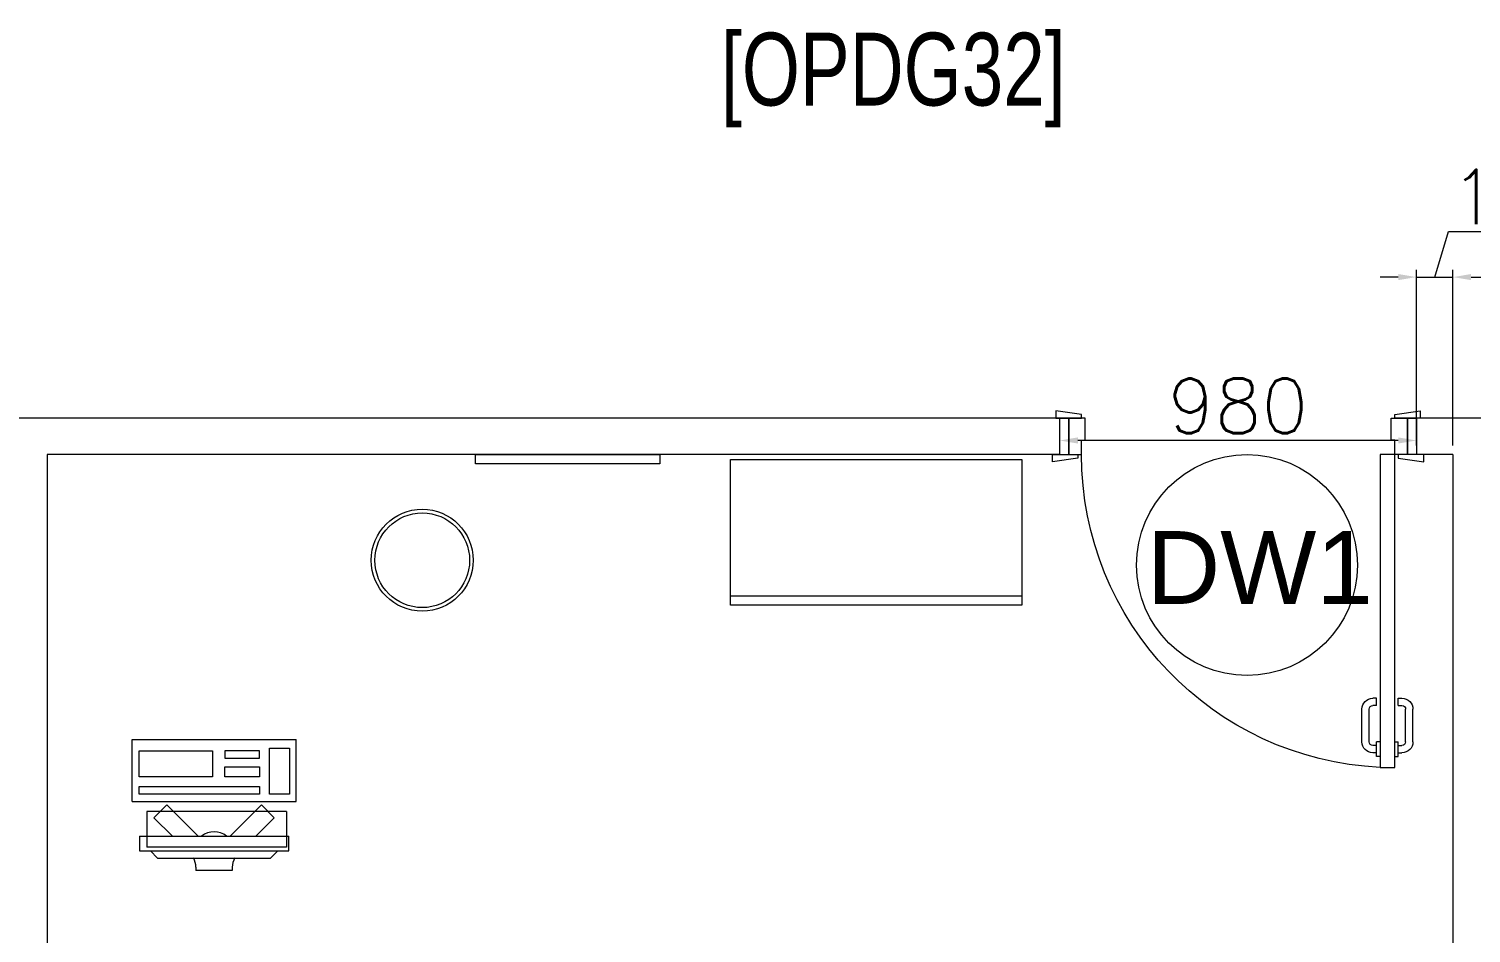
# Model space of a CAD drawing. Header units: millimetres. Extents: x -2143172 to 5255, y -610845 to 279739.
# Drawn here: x -1140815 to -1136854, y -591683 to -589198 of the extents above; entities that cross this region are included whole.
import ezdxf

# ---------------------------------------------------------------- set-up
doc = ezdxf.new("R2010")
doc.units = ezdxf.units.MM
doc.header["$LTSCALE"] = 30
doc.linetypes.add('HIDDEN', pattern=[9.525, 6.35, -3.175])
doc.layers.get('0').update_dxf_attribs({"lineweight": 5})
doc.layers.get('Defpoints').update_dxf_attribs({"lineweight": 5})
for name, color, linetype, lineweight in [('72_EGR_BASE_TEXT', 7, 'Continuous', 5), ('dims.', 152, 'Continuous', 5), ('DTAG', 20, 'Continuous', 9), ('LOADING', 163, 'Continuous', 5), ('Walls', 32, 'Continuous', 5)]:
    doc.layers.add(name, color=color, linetype=linetype, lineweight=lineweight)
doc.layers.add('Wooden Joinery', color=7, linetype='Continuous', lineweight=5, true_color=0x521300)
doc.styles.add('SIMPLEX', font='SIMPLEX.shx', dxfattribs={"height": 150})
doc.styles.add('TTLB-A0-JeddahDP$0$swis721', font='swiss.ttf')
doc.styles.add('X3G_ENTITY_225CE5', font='swisscl.ttf', dxfattribs={"height": 200})
doc.dimstyles.new('Buk', dxfattribs={"dimtxt": 150, "dimasz": 50, "dimexe": 20, "dimexo": 25, "dimgap": 20, "dimtad": 1, "dimdec": 0, "dimrnd": 5, "dimdsep": 46, "dimtxsty": 'SIMPLEX', "dimcen": 0, "dimdle": 20, "dimclrd": 256, "dimclre": 256, "dimclrt": 256, "dimadec": 0, "dimazin": 0, "dimtfac": 0.0075, "dimtdec": 0, "dimtmove": 1, "dimatfit": 2, "dimldrblk": 'ARCHTICK', "dimfxl": 1, "dimtolj": 1, "dimtzin": 0, "dimlwd": -1, "dimlwe": -1, "dimarcsym": 0})

# ---------------------------------------------------------------- blocks, each defined once
blk = doc.blocks.new('*D504')
at = {"layer": 'Defpoints', "color": 0, "transparency": 16777216}
for p in [(-1136904.4, -589880.4), (-1137004.4, -590368.1), (-1136904.4, -590368.1)]:
    blk.add_point(p, dxfattribs=at)
at = {"layer": 'dims.', "transparency": 16777216}
for p, q in [((-1136954.4, -589880.4), (-1136916.9, -589755.4)), ((-1136916.9, -589755.4), (-1136519.8, -589755.4)), ((-1137054.4, -589880.4), (-1137104.4, -589880.4)), ((-1137004.4, -589880.4), (-1136904.4, -589880.4)), ((-1137004.4, -589880.4), (-1136904.4, -589880.4)), ((-1136854.4, -589880.4), (-1136804.4, -589880.4))]:
    blk.add_line(p, q, dxfattribs=at)
at = {"layer": 'dims.', "linetype": 'Continuous', "transparency": 16777216}
for p, q in [((-1137004.4, -590343.1), (-1137004.4, -589860.4)), ((-1136904.4, -590343.1), (-1136904.4, -589860.4))]:
    blk.add_line(p, q, dxfattribs=at)
at = {"layer": 'dims.', "transparency": 16777216}
for points in [[(-1137054.4, -589872), (-1137054.4, -589888.7), (-1137004.4, -589880.4)], [(-1136854.4, -589872), (-1136854.4, -589888.7), (-1136904.4, -589880.4)]]:
    blk.add_solid(points, dxfattribs=at)
at = {"layer": 'dims.', "transparency": 16777216, "insert": (-1136718.4, -589660.4), "char_height": 150, "attachment_point": 5, "style": 'SIMPLEX'}
blk.add_mtext('\\A1;100', dxfattribs=at)
blk = doc.blocks.new('_ArchTick')
at = {"color": 0, "linetype": 'ByBlock', "const_width": 0.15}
blk.add_lwpolyline([(-0.5, -0.5), (0.5, 0.5)], dxfattribs=at)
blk = doc.blocks.new('*D505')
at = {"layer": 'Defpoints', "color": 0, "transparency": 16777216}
for p in [(-1137984.4, -590318.1), (-1137984.4, -590329.2), (-1137004.4, -590318.1)]:
    blk.add_point(p, dxfattribs=at)
at = {"layer": 'dims.', "transparency": 16777216}
blk.add_line((-1137054.4, -590329.2), (-1137934.4, -590329.2), dxfattribs=at)
at = {"layer": 'dims.', "linetype": 'Continuous', "transparency": 16777216}
for p, q in [((-1137984.4, -590343.1), (-1137984.4, -590349.2)), ((-1137004.4, -590343.1), (-1137004.4, -590349.2))]:
    blk.add_line(p, q, dxfattribs=at)
at = {"layer": 'dims.', "transparency": 16777216}
for points in [[(-1137934.4, -590320.8), (-1137934.4, -590337.5), (-1137984.4, -590329.2)], [(-1137054.4, -590320.8), (-1137054.4, -590337.5), (-1137004.4, -590329.2)]]:
    blk.add_solid(points, dxfattribs=at)
at = {"layer": 'dims.', "transparency": 16777216, "insert": (-1137494.4, -590234.2), "char_height": 150, "attachment_point": 5, "style": 'SIMPLEX'}
blk.add_mtext('\\A1;980', dxfattribs=at)
blk = doc.blocks.new('A$C72370EFE')
at = {"layer": 'Wooden Joinery'}
for p, q in [((-0.01, -0.03), (-0.01, -0.07)), ((0, -0.03), (-0.01, -0.03)), ((0.04, -0.03), (0.05, -0.03)), ((0.05, -0.03), (0.05, -0.07)), ((-0.05, -0.07), (-0.05, -0.16)), ((-0.03, -0.07), (-0.03, -0.16)), ((-0.01, -0.04), (-0.02, -0.04)), ((-0.01, -0.06), (-0.02, -0.06)), ((0, -0.07), (-0.01, -0.07)), ((0.04, -0.07), (0.05, -0.07)), ((0.05, -0.04), (0.06, -0.04)), ((0.05, -0.06), (0.06, -0.06)), ((0.07, -0.07), (0.07, -0.16)), ((0.09, -0.07), (0.09, -0.16)), ((-0.01, -0.17), (-0.02, -0.17)), ((-0.01, -0.19), (-0.02, -0.19)), ((-0.01, -0.17), (-0.01, -0.19)), ((0.05, -0.17), (0.06, -0.17)), ((0.05, -0.17), (0.05, -0.19)), ((0.05, -0.19), (0.06, -0.19))]:
    blk.add_line(p, q, dxfattribs=at)
for centre, radius, start, end in [((-0.02, -0.07), 0.03, 90, 180), ((-0.02, -0.07), 0.01, 90, 180), ((0.06, -0.07), 0.03, 0, 90), ((0.06, -0.07), 0.01, 0, 90), ((-0.02, -0.16), 0.03, 180, 270), ((-0.02, -0.16), 0.01, 180, 270), ((0.06, -0.16), 0.01, 270, 0), ((0.06, -0.16), 0.03, 270, 0)]:
    blk.add_arc(centre, radius, start, end, dxfattribs=at)
blk = doc.blocks.new('A$C5DAD61B4')
at = {"layer": 'Wooden Joinery'}
for points in [[(80, 959.1), (80, 969.1), (10, 979.1), (10, 959.1)], [(940, 959.1), (940, 969.1), (1010, 979.1), (1010, 959.1)], [(70, 859.1), (70, 849.1), (0, 839.1), (0, 859.1)], [(120, 859.1), (120, 0), (80, 0), (80, 859.1)], [(950, 859.1), (950, 849.1), (1020, 839.1), (1020, 859.1)]]:
    blk.add_lwpolyline(points, close=True, dxfattribs=at)
for points in [[(45, 859.1), (45, 959.1), (20, 959.1), (20, 859.1), (45, 859.1)], [(45, 859.1), (80, 859.1), (80, 899.1), (90, 899.1), (90, 959.1), (45, 959.1), (45, 859.1)], [(975, 859.1), (940, 859.1), (940, 899.1), (930, 899.1), (930, 959.1), (975, 959.1), (975, 859.1)], [(975, 859.1), (975, 959.1), (1000, 959.1), (1000, 859.1), (975, 859.1)]]:
    blk.add_lwpolyline(points, dxfattribs=at)
blk.add_arc((80, 859.1), 860, 272.666, 0, dxfattribs=at)
at = {"layer": 'Wooden Joinery', "xscale": 999.9999999998854, "yscale": 999.9999999998854, "zscale": 999.9999999998854, "rotation": 180}
blk.add_blockref('A$C72370EFE', (120, 0), dxfattribs=at)
blk = doc.blocks.new('A$C164D1FF0')
at = {"layer": 'DTAG'}
blk.add_circle((0, 0), 303.3, dxfattribs=at)
at = {"layer": 'DTAG', "insert": (-275.2, 93.3), "char_height": 200, "width": 6547.939, "attachment_point": 1, "style": 'TTLB-A0-JeddahDP$0$swis721'}
blk.add_mtext('DW1', dxfattribs=at)
blk = doc.blocks.new('WM00001-P')
blk.add_circle((0, 0), 0.14)
at = {"color": 8}
blk.add_circle((0, 0), 0.13, dxfattribs=at)
blk = doc.blocks.new('ITCWLS1-P')
for p, q in [((-0.17, 0.45), (-0.17, 0)), ((-0.17, 0.45), (0, 0.45)), ((0, 0.45), (0, 0)), ((-0.3251, 0.38, 0), (-0.3051, 0.4, 0)), ((-0.2651, 0.43, 0), (-0.3051, 0.43, 0)), ((-0.3051, 0.43, 0), (-0.3051, 0.02, 0)), ((-0.2651, 0.43, 0), (-0.2651, 0.02, 0)), ((-0.1496, 0.4305), (-0.1291, 0.4305)), ((-0.1291, 0.4305), (-0.1291, 0.4089)), ((-0.3251, 0.38, 0), (-0.3251, 0.07, 0)), ((-0.3251, 0.07, 0), (-0.3051, 0.05, 0)), ((-0.3051, 0.02, 0), (-0.2651, 0.02, 0)), ((-0.17, 0), (0, 0))]:
    blk.add_line(p, q)
at = {"color": 8, "linetype": 'HIDDEN'}
for p, q in [((-0.197, 0.4094), (-0.295, 0.4094)), ((-0.295, 0.0264), (-0.295, 0.4094)), ((-0.197, 0.0264), (-0.197, 0.4094)), ((-0.197, 0.0264), (-0.295, 0.0264))]:
    blk.add_line(p, q, dxfattribs=at)
at = {"color": 1, "extrusion": (2.48281e-10, 3.18408e-10, -1)}
for p, q in [((-0.2651, 0.3395), (-0.2144, 0.3902)), ((-0.1791, 0.3548), (-0.2144, 0.3902)), ((-0.2651, 0.2688), (-0.1791, 0.3548))]:
    blk.add_line(p, q, dxfattribs=at)
at = {"color": 1}
for p, q in [((-0.3503, 0.275), (-0.3596, 0.275)), ((-0.3596, 0.175), (-0.3596, 0.275)), ((-0.3503, 0.175), (-0.3596, 0.175))]:
    blk.add_line(p, q, dxfattribs=at)
at = {"color": 1, "extrusion": (2.48281e-10, -3.18408e-10, -1)}
for p, q in [((-0.2651, 0.1812), (-0.1791, 0.0952)), ((-0.2651, 0.1105), (-0.2144, 0.0598)), ((-0.1791, 0.0952), (-0.2144, 0.0598))]:
    blk.add_line(p, q, dxfattribs=at)
blk.add_lwpolyline([(-0.1291, 0.4089), (-0.1291, 0.1), (-0.1496, 0.1), (-0.1496, 0.4305)])
for points in [[(-0.1019, 0.4305), (-0.0304, 0.4305), (-0.0304, 0.2294), (-0.1019, 0.2294)], [(-0.1019, 0.1954), (-0.0747, 0.1954), (-0.0747, 0.1), (-0.1019, 0.1)], [(-0.0304, 0.1954), (-0.0508, 0.1954), (-0.0508, 0.1), (-0.0304, 0.1)], [(-0.1496, 0.0727), (-0.0236, 0.0727), (-0.0236, 0.0182), (-0.1496, 0.0182)]]:
    blk.add_lwpolyline(points, close=True)
at = {"color": 250, "linetype": 'Continuous'}
for points in [[(-0.1496, 0.1), (-0.1496, 0.1), (-0.1496, 0.1), (-0.1496, 0.1), (-0.1496, 0.1), (-0.1496, 0.1), (-0.1496, 0.1), (-0.1496, 0.1), (-0.1496, 0.1)], [(-0.1496, 0.1), (-0.1496, 0.1), (-0.1496, 0.1), (-0.1496, 0.1), (-0.1496, 0.1), (-0.1496, 0.1), (-0.1496, 0.1), (-0.1496, 0.1), (-0.1496, 0.1), (-0.1496, 0.1), (-0.1496, 0.1), (-0.1496, 0.1), (-0.1496, 0.1), (-0.1496, 0.1), (-0.1496, 0.1), (-0.1496, 0.1), (-0.1496, 0.1), (-0.1496, 0.1)], [(-0.1496, 0.1), (-0.1496, 0.1), (-0.1496, 0.1), (-0.1496, 0.1), (-0.1496, 0.1), (-0.1496, 0.1), (-0.1496, 0.1), (-0.1496, 0.1), (-0.1496, 0.1), (-0.1496, 0.1)], [(-0.1496, 0.1), (-0.1496, 0.1), (-0.1496, 0.1), (-0.1496, 0.1), (-0.1496, 0.1), (-0.1496, 0.1), (-0.1496, 0.1)], [(-0.1496, 0.1), (-0.1496, 0.1), (-0.1496, 0.1), (-0.1496, 0.1), (-0.1496, 0.1), (-0.1496, 0.1), (-0.1496, 0.1), (-0.1496, 0.1), (-0.1496, 0.1), (-0.1496, 0.1)], [(-0.1496, 0.1), (-0.1496, 0.1), (-0.1496, 0.1), (-0.1496, 0.1), (-0.1496, 0.1), (-0.1496, 0.1), (-0.1496, 0.1), (-0.1496, 0.1), (-0.1496, 0.1), (-0.1496, 0.1), (-0.1496, 0.1), (-0.1496, 0.1), (-0.1496, 0.1), (-0.1496, 0.1), (-0.1496, 0.1)], [(-0.1496, 0.1), (-0.1496, 0.1), (-0.1496, 0.1), (-0.1496, 0.1), (-0.1496, 0.1), (-0.1496, 0.1), (-0.1496, 0.1), (-0.1496, 0.1), (-0.1496, 0.1), (-0.1496, 0.1)], [(-0.1496, 0.1), (-0.1496, 0.1), (-0.1496, 0.1), (-0.1496, 0.1), (-0.1496, 0.1), (-0.1496, 0.1), (-0.1496, 0.1), (-0.1496, 0.1), (-0.1496, 0.1), (-0.1496, 0.1)], [(-0.1496, 0.1), (-0.1496, 0.1), (-0.1496, 0.1), (-0.1496, 0.1), (-0.1496, 0.1), (-0.1496, 0.1), (-0.1496, 0.1), (-0.1496, 0.1), (-0.1496, 0.1), (-0.1496, 0.1), (-0.1496, 0.1), (-0.1496, 0.1), (-0.1496, 0.1), (-0.1496, 0.1), (-0.1496, 0.1), (-0.1496, 0.1), (-0.1496, 0.1), (-0.1496, 0.1), (-0.1496, 0.1), (-0.1496, 0.1), (-0.1496, 0.1), (-0.1496, 0.1), (-0.1496, 0.1), (-0.1496, 0.1), (-0.1496, 0.1), (-0.1496, 0.1), (-0.1496, 0.1), (-0.1496, 0.1), (-0.1496, 0.1), (-0.1496, 0.1), (-0.1496, 0.1), (-0.1496, 0.1), (-0.1496, 0.1), (-0.1496, 0.1), (-0.1496, 0.1), (-0.1496, 0.1), (-0.1496, 0.1), (-0.1496, 0.1), (-0.1496, 0.1), (-0.1496, 0.1), (-0.1496, 0.1), (-0.1496, 0.1), (-0.1496, 0.1), (-0.1496, 0.1), (-0.1496, 0.1), (-0.1496, 0.1), (-0.1496, 0.1), (-0.1496, 0.1), (-0.1496, 0.1), (-0.1496, 0.1), (-0.1496, 0.1), (-0.1496, 0.1), (-0.1496, 0.1), (-0.1496, 0.1)], [(-0.1496, 0.1), (-0.1496, 0.1), (-0.1496, 0.1), (-0.1496, 0.1), (-0.1496, 0.1), (-0.1496, 0.1), (-0.1496, 0.1), (-0.1496, 0.1), (-0.1496, 0.1), (-0.1496, 0.1), (-0.1496, 0.1), (-0.1496, 0.1), (-0.1496, 0.1), (-0.1496, 0.1), (-0.1496, 0.1), (-0.1496, 0.1), (-0.1496, 0.1), (-0.1496, 0.1), (-0.1496, 0.1), (-0.1496, 0.1), (-0.1496, 0.1), (-0.1496, 0.1), (-0.1496, 0.1), (-0.1496, 0.1), (-0.1496, 0.1), (-0.1496, 0.1), (-0.1496, 0.1), (-0.1496, 0.1), (-0.1496, 0.1), (-0.1496, 0.1), (-0.1496, 0.1), (-0.1496, 0.1), (-0.1496, 0.1), (-0.1496, 0.1), (-0.1496, 0.1), (-0.1496, 0.1), (-0.1496, 0.1), (-0.1496, 0.1), (-0.1496, 0.1), (-0.1496, 0.1), (-0.1496, 0.1), (-0.1496, 0.1), (-0.1496, 0.1), (-0.1496, 0.1), (-0.1496, 0.1), (-0.1496, 0.1), (-0.1496, 0.1), (-0.1496, 0.1), (-0.1496, 0.1), (-0.1496, 0.1), (-0.1496, 0.1), (-0.1496, 0.1), (-0.1496, 0.1), (-0.1496, 0.1), (-0.1496, 0.1), (-0.1496, 0.1), (-0.1496, 0.1), (-0.1496, 0.1), (-0.1496, 0.1), (-0.1496, 0.1), (-0.1496, 0.1), (-0.1496, 0.1), (-0.1496, 0.1), (-0.1496, 0.1), (-0.1496, 0.1), (-0.1496, 0.1), (-0.1496, 0.1), (-0.1496, 0.1), (-0.1496, 0.1), (-0.1496, 0.1), (-0.1496, 0.1), (-0.1496, 0.1), (-0.1496, 0.1), (-0.1496, 0.1), (-0.1496, 0.1), (-0.1496, 0.1), (-0.1496, 0.1), (-0.1496, 0.1), (-0.1496, 0.1), (-0.1496, 0.1), (-0.1496, 0.1), (-0.1496, 0.1), (-0.1496, 0.1), (-0.1496, 0.1), (-0.1496, 0.1), (-0.1496, 0.1), (-0.1496, 0.1), (-0.1496, 0.1), (-0.1496, 0.1)], [(-0.1496, 0.1), (-0.1496, 0.1), (-0.1496, 0.1), (-0.1496, 0.1), (-0.1496, 0.1), (-0.1496, 0.1), (-0.1496, 0.1), (-0.1496, 0.1), (-0.1496, 0.1), (-0.1496, 0.1), (-0.1496, 0.1), (-0.1496, 0.1)], [(-0.1496, 0.1), (-0.1496, 0.1), (-0.1496, 0.1), (-0.1496, 0.1), (-0.1496, 0.1), (-0.1496, 0.1), (-0.1496, 0.1)], [(-0.1496, 0.1), (-0.1496, 0.1), (-0.1496, 0.1), (-0.1496, 0.1), (-0.1496, 0.1), (-0.1496, 0.1), (-0.1496, 0.1), (-0.1496, 0.1), (-0.1496, 0.1), (-0.1496, 0.1), (-0.1496, 0.1), (-0.1496, 0.1), (-0.1496, 0.1), (-0.1496, 0.1), (-0.1496, 0.1), (-0.1496, 0.1), (-0.1496, 0.1)], [(-0.1496, 0.1), (-0.1496, 0.1), (-0.1496, 0.1), (-0.1496, 0.1), (-0.1496, 0.1), (-0.1496, 0.1), (-0.1496, 0.1), (-0.1496, 0.1), (-0.1496, 0.1), (-0.1496, 0.1), (-0.1496, 0.1), (-0.1496, 0.1), (-0.1496, 0.1), (-0.1496, 0.1), (-0.1496, 0.1), (-0.1496, 0.1), (-0.1496, 0.1), (-0.1496, 0.1), (-0.1496, 0.1), (-0.1496, 0.1), (-0.1496, 0.1), (-0.1496, 0.1), (-0.1496, 0.1), (-0.1496, 0.1), (-0.1496, 0.1), (-0.1496, 0.1), (-0.1496, 0.1), (-0.1496, 0.1), (-0.1496, 0.1), (-0.1496, 0.1), (-0.1496, 0.1), (-0.1496, 0.1), (-0.1496, 0.1), (-0.1496, 0.1), (-0.1496, 0.1), (-0.1496, 0.1), (-0.1496, 0.1), (-0.1496, 0.1), (-0.1496, 0.1), (-0.1496, 0.1), (-0.1496, 0.1), (-0.1496, 0.1), (-0.1496, 0.1), (-0.1496, 0.1), (-0.1496, 0.1), (-0.1496, 0.1), (-0.1496, 0.1), (-0.1496, 0.1), (-0.1496, 0.1), (-0.1496, 0.1), (-0.1496, 0.1), (-0.1496, 0.1), (-0.1496, 0.1), (-0.1496, 0.1), (-0.1496, 0.1), (-0.1496, 0.1), (-0.1496, 0.1), (-0.1496, 0.1), (-0.1496, 0.1), (-0.1496, 0.1), (-0.1496, 0.1), (-0.1496, 0.1), (-0.1496, 0.1), (-0.1496, 0.1), (-0.1496, 0.1), (-0.1496, 0.1), (-0.1496, 0.1), (-0.1496, 0.1), (-0.1496, 0.1), (-0.1496, 0.1), (-0.1496, 0.1), (-0.1496, 0.1), (-0.1496, 0.1), (-0.1496, 0.1), (-0.1496, 0.1), (-0.1496, 0.1), (-0.1496, 0.1), (-0.1496, 0.1), (-0.1496, 0.1), (-0.1496, 0.1), (-0.1496, 0.1), (-0.1496, 0.1), (-0.1496, 0.1), (-0.1496, 0.1), (-0.1496, 0.1), (-0.1496, 0.1), (-0.1496, 0.1), (-0.1496, 0.1), (-0.1496, 0.1), (-0.1496, 0.1), (-0.1496, 0.1), (-0.1496, 0.1), (-0.1496, 0.1), (-0.1496, 0.1), (-0.1496, 0.1), (-0.1496, 0.1), (-0.1496, 0.1), (-0.1496, 0.1), (-0.1496, 0.1), (-0.1496, 0.1), (-0.1496, 0.1), (-0.1496, 0.1), (-0.1496, 0.1), (-0.1496, 0.1), (-0.1496, 0.1), (-0.1496, 0.1), (-0.1496, 0.1), (-0.1496, 0.1), (-0.1496, 0.1), (-0.1496, 0.1), (-0.1496, 0.1)], [(-0.1496, 0.1), (-0.1496, 0.1), (-0.1496, 0.1), (-0.1496, 0.1), (-0.1496, 0.1), (-0.1496, 0.1), (-0.1496, 0.1), (-0.1496, 0.1)]]:
    blk.add_lwpolyline(points, dxfattribs=at)
for points in [[(-0.1496, 0.1), (-0.1496, 0.1), (-0.1496, 0.1), (-0.1496, 0.1), (-0.1496, 0.1), (-0.1496, 0.1), (-0.1496, 0.1), (-0.1496, 0.1), (-0.1496, 0.1), (-0.1496, 0.1), (-0.1496, 0.1), (-0.1496, 0.1), (-0.1496, 0.1), (-0.1496, 0.1), (-0.1496, 0.1), (-0.1496, 0.1), (-0.1496, 0.1), (-0.1496, 0.1), (-0.1496, 0.1), (-0.1496, 0.1), (-0.1496, 0.1), (-0.1496, 0.1), (-0.1496, 0.1), (-0.1496, 0.1), (-0.1496, 0.1), (-0.1496, 0.1), (-0.1496, 0.1), (-0.1496, 0.1), (-0.1496, 0.1), (-0.1496, 0.1), (-0.1496, 0.1), (-0.1496, 0.1), (-0.1496, 0.1), (-0.1496, 0.1), (-0.1496, 0.1), (-0.1496, 0.1), (-0.1496, 0.1), (-0.1496, 0.1), (-0.1496, 0.1), (-0.1496, 0.1), (-0.1496, 0.1), (-0.1496, 0.1), (-0.1496, 0.1), (-0.1496, 0.1), (-0.1496, 0.1), (-0.1496, 0.1), (-0.1496, 0.1), (-0.1496, 0.1), (-0.1496, 0.1), (-0.1496, 0.1), (-0.1496, 0.1), (-0.1496, 0.1), (-0.1496, 0.1), (-0.1496, 0.1), (-0.1496, 0.1), (-0.1496, 0.1), (-0.1496, 0.1), (-0.1496, 0.1), (-0.1496, 0.1), (-0.1496, 0.1), (-0.1496, 0.1), (-0.1496, 0.1), (-0.1496, 0.1), (-0.1496, 0.1), (-0.1496, 0.1), (-0.1496, 0.1), (-0.1496, 0.1), (-0.1496, 0.1), (-0.1496, 0.1), (-0.1496, 0.1), (-0.1496, 0.1), (-0.1496, 0.1), (-0.1496, 0.1), (-0.1496, 0.1), (-0.1496, 0.1), (-0.1496, 0.1), (-0.1496, 0.1), (-0.1496, 0.1), (-0.1496, 0.1), (-0.1496, 0.1), (-0.1496, 0.1), (-0.1496, 0.1), (-0.1496, 0.1), (-0.1496, 0.1), (-0.1496, 0.1), (-0.1496, 0.1), (-0.1496, 0.1), (-0.1496, 0.1), (-0.1496, 0.1), (-0.1496, 0.1), (-0.1496, 0.1), (-0.1496, 0.1), (-0.1496, 0.1), (-0.1496, 0.1), (-0.1496, 0.1), (-0.1496, 0.1), (-0.1496, 0.1), (-0.1496, 0.1), (-0.1496, 0.1), (-0.1496, 0.1), (-0.1496, 0.1), (-0.1496, 0.1), (-0.1496, 0.1), (-0.1496, 0.1), (-0.1496, 0.1), (-0.1496, 0.1), (-0.1496, 0.1), (-0.1496, 0.1), (-0.1496, 0.1), (-0.1496, 0.1), (-0.1496, 0.1), (-0.1496, 0.1), (-0.1496, 0.1), (-0.1496, 0.1), (-0.1496, 0.1), (-0.1496, 0.1), (-0.1496, 0.1), (-0.1496, 0.1), (-0.1496, 0.1), (-0.1496, 0.1), (-0.1496, 0.1), (-0.1496, 0.1), (-0.1496, 0.1), (-0.1496, 0.1), (-0.1496, 0.1), (-0.1496, 0.1), (-0.1496, 0.1), (-0.1496, 0.1), (-0.1496, 0.1), (-0.1496, 0.1), (-0.1496, 0.1), (-0.1496, 0.1), (-0.1496, 0.1), (-0.1496, 0.1), (-0.1496, 0.1), (-0.1496, 0.1), (-0.1496, 0.1), (-0.1496, 0.1), (-0.1496, 0.1), (-0.1496, 0.1), (-0.1496, 0.1), (-0.1496, 0.1), (-0.1496, 0.1), (-0.1496, 0.1), (-0.1496, 0.1), (-0.1496, 0.1), (-0.1496, 0.1), (-0.1496, 0.1), (-0.1496, 0.1), (-0.1496, 0.1), (-0.1496, 0.1), (-0.1496, 0.1), (-0.1496, 0.1), (-0.1496, 0.1), (-0.1496, 0.1), (-0.1496, 0.1), (-0.1496, 0.1), (-0.1496, 0.1), (-0.1496, 0.1), (-0.1496, 0.1), (-0.1496, 0.1), (-0.1496, 0.1), (-0.1496, 0.1), (-0.1496, 0.1), (-0.1496, 0.1), (-0.1496, 0.1), (-0.1496, 0.1), (-0.1496, 0.1), (-0.1496, 0.1), (-0.1496, 0.1), (-0.1496, 0.1), (-0.1496, 0.1), (-0.1496, 0.1), (-0.1496, 0.1), (-0.1496, 0.1), (-0.1496, 0.1), (-0.1496, 0.1), (-0.1496, 0.1), (-0.1496, 0.1), (-0.1496, 0.1), (-0.1496, 0.1), (-0.1496, 0.1), (-0.1496, 0.1), (-0.1496, 0.1), (-0.1496, 0.1), (-0.1496, 0.1), (-0.1496, 0.1), (-0.1496, 0.1), (-0.1496, 0.1), (-0.1496, 0.1), (-0.1496, 0.1), (-0.1496, 0.1), (-0.1496, 0.1), (-0.1496, 0.1), (-0.1496, 0.1), (-0.1496, 0.1), (-0.1496, 0.1), (-0.1496, 0.1), (-0.1496, 0.1), (-0.1496, 0.1), (-0.1496, 0.1), (-0.1496, 0.1), (-0.1496, 0.1), (-0.1496, 0.1), (-0.1496, 0.1), (-0.1496, 0.1), (-0.1496, 0.1), (-0.1496, 0.1), (-0.1496, 0.1), (-0.1496, 0.1), (-0.1496, 0.1), (-0.1496, 0.1), (-0.1496, 0.1), (-0.1496, 0.1), (-0.1496, 0.1), (-0.1496, 0.1), (-0.1496, 0.1), (-0.1496, 0.1), (-0.1496, 0.1), (-0.1496, 0.1), (-0.1496, 0.1), (-0.1496, 0.1), (-0.1496, 0.1), (-0.1496, 0.1), (-0.1496, 0.1), (-0.1496, 0.1), (-0.1496, 0.1), (-0.1496, 0.1), (-0.1496, 0.1), (-0.1496, 0.1), (-0.1496, 0.1), (-0.1496, 0.1), (-0.1496, 0.1), (-0.1496, 0.1), (-0.1496, 0.1), (-0.1496, 0.1), (-0.1496, 0.1), (-0.1496, 0.1), (-0.1496, 0.1), (-0.1496, 0.1), (-0.1496, 0.1), (-0.1496, 0.1), (-0.1496, 0.1), (-0.1496, 0.1), (-0.1496, 0.1), (-0.1496, 0.1), (-0.1496, 0.1), (-0.1496, 0.1), (-0.1496, 0.1), (-0.1496, 0.1), (-0.1496, 0.1), (-0.1496, 0.1), (-0.1496, 0.1), (-0.1496, 0.1), (-0.1496, 0.1), (-0.1496, 0.1), (-0.1496, 0.1), (-0.1496, 0.1), (-0.1496, 0.1), (-0.1496, 0.1), (-0.1496, 0.1), (-0.1496, 0.1), (-0.1496, 0.1), (-0.1496, 0.1), (-0.1496, 0.1), (-0.1496, 0.1), (-0.1496, 0.1), (-0.1496, 0.1), (-0.1496, 0.1), (-0.1496, 0.1), (-0.1496, 0.1), (-0.1496, 0.1), (-0.1496, 0.1), (-0.1496, 0.1), (-0.1496, 0.1), (-0.1496, 0.1), (-0.1496, 0.1)], [(-0.1496, 0.1), (-0.1496, 0.1), (-0.1496, 0.1), (-0.1496, 0.1), (-0.1496, 0.1), (-0.1496, 0.1), (-0.1496, 0.1), (-0.1496, 0.1), (-0.1496, 0.1), (-0.1496, 0.1), (-0.1496, 0.1), (-0.1496, 0.1), (-0.1496, 0.1), (-0.1496, 0.1), (-0.1496, 0.1), (-0.1496, 0.1), (-0.1496, 0.1), (-0.1496, 0.1), (-0.1496, 0.1), (-0.1496, 0.1), (-0.1496, 0.1), (-0.1496, 0.1), (-0.1496, 0.1), (-0.1496, 0.1), (-0.1496, 0.1), (-0.1496, 0.1), (-0.1496, 0.1), (-0.1496, 0.1), (-0.1496, 0.1), (-0.1496, 0.1), (-0.1496, 0.1), (-0.1496, 0.1), (-0.1496, 0.1), (-0.1496, 0.1), (-0.1496, 0.1), (-0.1496, 0.1), (-0.1496, 0.1), (-0.1496, 0.1), (-0.1496, 0.1), (-0.1496, 0.1), (-0.1496, 0.1), (-0.1496, 0.1), (-0.1496, 0.1), (-0.1496, 0.1), (-0.1496, 0.1), (-0.1496, 0.1), (-0.1496, 0.1), (-0.1496, 0.1), (-0.1496, 0.1), (-0.1496, 0.1), (-0.1496, 0.1), (-0.1496, 0.1), (-0.1496, 0.1), (-0.1496, 0.1), (-0.1496, 0.1), (-0.1496, 0.1), (-0.1496, 0.1), (-0.1496, 0.1), (-0.1496, 0.1), (-0.1496, 0.1), (-0.1496, 0.1), (-0.1496, 0.1), (-0.1496, 0.1), (-0.1496, 0.1), (-0.1496, 0.1), (-0.1496, 0.1), (-0.1496, 0.1), (-0.1496, 0.1), (-0.1496, 0.1), (-0.1496, 0.1), (-0.1496, 0.1), (-0.1496, 0.1), (-0.1496, 0.1), (-0.1496, 0.1), (-0.1496, 0.1), (-0.1496, 0.1), (-0.1496, 0.1), (-0.1496, 0.1), (-0.1496, 0.1), (-0.1496, 0.1), (-0.1496, 0.1), (-0.1496, 0.1), (-0.1496, 0.1), (-0.1496, 0.1), (-0.1496, 0.1), (-0.1496, 0.1), (-0.1496, 0.1), (-0.1496, 0.1), (-0.1496, 0.1), (-0.1496, 0.1), (-0.1496, 0.1), (-0.1496, 0.1), (-0.1496, 0.1), (-0.1496, 0.1), (-0.1496, 0.1), (-0.1496, 0.1), (-0.1496, 0.1), (-0.1496, 0.1), (-0.1496, 0.1), (-0.1496, 0.1), (-0.1496, 0.1), (-0.1496, 0.1), (-0.1496, 0.1), (-0.1496, 0.1), (-0.1496, 0.1), (-0.1496, 0.1), (-0.1496, 0.1), (-0.1496, 0.1), (-0.1496, 0.1), (-0.1496, 0.1), (-0.1496, 0.1), (-0.1496, 0.1), (-0.1496, 0.1), (-0.1496, 0.1), (-0.1496, 0.1), (-0.1496, 0.1), (-0.1496, 0.1), (-0.1496, 0.1), (-0.1496, 0.1), (-0.1496, 0.1), (-0.1496, 0.1), (-0.1496, 0.1), (-0.1496, 0.1), (-0.1496, 0.1), (-0.1496, 0.1), (-0.1496, 0.1), (-0.1496, 0.1), (-0.1496, 0.1), (-0.1496, 0.1), (-0.1496, 0.1), (-0.1496, 0.1), (-0.1496, 0.1), (-0.1496, 0.1), (-0.1496, 0.1), (-0.1496, 0.1), (-0.1496, 0.1), (-0.1496, 0.1), (-0.1496, 0.1), (-0.1496, 0.1), (-0.1496, 0.1), (-0.1496, 0.1), (-0.1496, 0.1), (-0.1496, 0.1), (-0.1496, 0.1), (-0.1496, 0.1), (-0.1496, 0.1), (-0.1496, 0.1), (-0.1496, 0.1), (-0.1496, 0.1), (-0.1496, 0.1), (-0.1496, 0.1), (-0.1496, 0.1), (-0.1496, 0.1), (-0.1496, 0.1), (-0.1496, 0.1), (-0.1496, 0.1), (-0.1496, 0.1), (-0.1496, 0.1), (-0.1496, 0.1), (-0.1496, 0.1), (-0.1496, 0.1), (-0.1496, 0.1), (-0.1496, 0.1), (-0.1496, 0.1), (-0.1496, 0.1), (-0.1496, 0.1), (-0.1496, 0.1), (-0.1496, 0.1), (-0.1496, 0.1), (-0.1496, 0.1), (-0.1496, 0.1), (-0.1496, 0.1), (-0.1496, 0.1), (-0.1496, 0.1), (-0.1496, 0.1), (-0.1496, 0.1), (-0.1496, 0.1), (-0.1496, 0.1), (-0.1496, 0.1), (-0.1496, 0.1), (-0.1496, 0.1), (-0.1496, 0.1), (-0.1496, 0.1), (-0.1496, 0.1), (-0.1496, 0.1), (-0.1496, 0.1), (-0.1496, 0.1), (-0.1496, 0.1), (-0.1496, 0.1), (-0.1496, 0.1), (-0.1496, 0.1), (-0.1496, 0.1), (-0.1496, 0.1), (-0.1496, 0.1), (-0.1496, 0.1), (-0.1496, 0.1), (-0.1496, 0.1), (-0.1496, 0.1), (-0.1496, 0.1), (-0.1496, 0.1), (-0.1496, 0.1), (-0.1496, 0.1), (-0.1496, 0.1), (-0.1496, 0.1), (-0.1496, 0.1), (-0.1496, 0.1), (-0.1496, 0.1), (-0.1496, 0.1), (-0.1496, 0.1), (-0.1496, 0.1), (-0.1496, 0.1), (-0.1496, 0.1), (-0.1496, 0.1), (-0.1496, 0.1)], [(-0.1496, 0.1), (-0.1496, 0.1), (-0.1496, 0.1), (-0.1496, 0.1), (-0.1496, 0.1), (-0.1496, 0.1), (-0.1496, 0.1), (-0.1496, 0.1), (-0.1496, 0.1), (-0.1496, 0.1), (-0.1496, 0.1), (-0.1496, 0.1), (-0.1496, 0.1), (-0.1496, 0.1), (-0.1496, 0.1), (-0.1496, 0.1), (-0.1496, 0.1), (-0.1496, 0.1), (-0.1496, 0.1), (-0.1496, 0.1), (-0.1496, 0.1), (-0.1496, 0.1), (-0.1496, 0.1), (-0.1496, 0.1), (-0.1496, 0.1), (-0.1496, 0.1), (-0.1496, 0.1), (-0.1496, 0.1), (-0.1496, 0.1), (-0.1496, 0.1), (-0.1496, 0.1), (-0.1496, 0.1), (-0.1496, 0.1), (-0.1496, 0.1), (-0.1496, 0.1), (-0.1496, 0.1), (-0.1496, 0.1), (-0.1496, 0.1), (-0.1496, 0.1), (-0.1496, 0.1), (-0.1496, 0.1), (-0.1496, 0.1), (-0.1496, 0.1), (-0.1496, 0.1), (-0.1496, 0.1), (-0.1496, 0.1), (-0.1496, 0.1), (-0.1496, 0.1), (-0.1496, 0.1), (-0.1496, 0.1), (-0.1496, 0.1), (-0.1496, 0.1), (-0.1496, 0.1), (-0.1496, 0.1), (-0.1496, 0.1), (-0.1496, 0.1), (-0.1496, 0.1), (-0.1496, 0.1), (-0.1496, 0.1), (-0.1496, 0.1), (-0.1496, 0.1), (-0.1496, 0.1), (-0.1496, 0.1), (-0.1496, 0.1), (-0.1496, 0.1), (-0.1496, 0.1), (-0.1496, 0.1), (-0.1496, 0.1), (-0.1496, 0.1), (-0.1496, 0.1), (-0.1496, 0.1), (-0.1496, 0.1), (-0.1496, 0.1), (-0.1496, 0.1), (-0.1496, 0.1), (-0.1496, 0.1), (-0.1496, 0.1), (-0.1496, 0.1), (-0.1496, 0.1), (-0.1496, 0.1), (-0.1496, 0.1), (-0.1496, 0.1), (-0.1496, 0.1), (-0.1496, 0.1), (-0.1496, 0.1), (-0.1496, 0.1), (-0.1496, 0.1), (-0.1496, 0.1), (-0.1496, 0.1), (-0.1496, 0.1), (-0.1496, 0.1), (-0.1496, 0.1), (-0.1496, 0.1), (-0.1496, 0.1), (-0.1496, 0.1), (-0.1496, 0.1), (-0.1496, 0.1), (-0.1496, 0.1), (-0.1496, 0.1), (-0.1496, 0.1), (-0.1496, 0.1), (-0.1496, 0.1), (-0.1496, 0.1), (-0.1496, 0.1), (-0.1496, 0.1), (-0.1496, 0.1), (-0.1496, 0.1), (-0.1496, 0.1), (-0.1496, 0.1), (-0.1496, 0.1), (-0.1496, 0.1), (-0.1496, 0.1), (-0.1496, 0.1), (-0.1496, 0.1), (-0.1496, 0.1), (-0.1496, 0.1), (-0.1496, 0.1), (-0.1496, 0.1), (-0.1496, 0.1), (-0.1496, 0.1), (-0.1496, 0.1), (-0.1496, 0.1), (-0.1496, 0.1), (-0.1496, 0.1), (-0.1496, 0.1), (-0.1496, 0.1), (-0.1496, 0.1), (-0.1496, 0.1), (-0.1496, 0.1), (-0.1496, 0.1), (-0.1496, 0.1), (-0.1496, 0.1), (-0.1496, 0.1), (-0.1496, 0.1), (-0.1496, 0.1), (-0.1496, 0.1), (-0.1496, 0.1), (-0.1496, 0.1), (-0.1496, 0.1), (-0.1496, 0.1), (-0.1496, 0.1), (-0.1496, 0.1), (-0.1496, 0.1), (-0.1496, 0.1), (-0.1496, 0.1), (-0.1496, 0.1), (-0.1496, 0.1), (-0.1496, 0.1), (-0.1496, 0.1), (-0.1496, 0.1), (-0.1496, 0.1), (-0.1496, 0.1), (-0.1496, 0.1), (-0.1496, 0.1), (-0.1496, 0.1), (-0.1496, 0.1), (-0.1496, 0.1), (-0.1496, 0.1), (-0.1496, 0.1), (-0.1496, 0.1), (-0.1496, 0.1), (-0.1496, 0.1), (-0.1496, 0.1), (-0.1496, 0.1), (-0.1496, 0.1), (-0.1496, 0.1), (-0.1496, 0.1), (-0.1496, 0.1), (-0.1496, 0.1), (-0.1496, 0.1), (-0.1496, 0.1), (-0.1496, 0.1), (-0.1496, 0.1), (-0.1496, 0.1), (-0.1496, 0.1), (-0.1496, 0.1), (-0.1496, 0.1), (-0.1496, 0.1), (-0.1496, 0.1), (-0.1496, 0.1), (-0.1496, 0.1), (-0.1496, 0.1), (-0.1496, 0.1), (-0.1496, 0.1), (-0.1496, 0.1), (-0.1496, 0.1), (-0.1496, 0.1), (-0.1496, 0.1), (-0.1496, 0.1), (-0.1496, 0.1), (-0.1496, 0.1), (-0.1496, 0.1), (-0.1496, 0.1), (-0.1496, 0.1), (-0.1496, 0.1), (-0.1496, 0.1), (-0.1496, 0.1), (-0.1496, 0.1), (-0.1496, 0.1), (-0.1496, 0.1), (-0.1496, 0.1), (-0.1496, 0.1), (-0.1496, 0.1), (-0.1496, 0.1), (-0.1496, 0.1), (-0.1496, 0.1), (-0.1496, 0.1), (-0.1496, 0.1), (-0.1496, 0.1), (-0.1496, 0.1), (-0.1496, 0.1), (-0.1496, 0.1), (-0.1496, 0.1), (-0.1496, 0.1), (-0.1496, 0.1), (-0.1496, 0.1), (-0.1496, 0.1), (-0.1496, 0.1), (-0.1496, 0.1)]]:
    blk.add_lwpolyline(points, close=True, dxfattribs=at)
at = {"color": 1}
for centre, radius, start, end in [((-0.3503, 0.325), 0.05, 270, 300.3093), ((-0.3089, 0.225), 0.0556, 321.9431, 38.0569), ((-0.3503, 0.125), 0.05, 59.6907, 90)]:
    blk.add_arc(centre, radius, start, end, dxfattribs=at)
blk = doc.blocks.new('GF21027-P')
at = {"color": 0}
for p, q in [((0.4, 0.4), (-0.4, 0.4)), ((-0.4, 0.4), (-0.4, 0)), ((0.4, 0), (0.4, 0.4)), ((-0.4, 0.025), (0.4, 0.025)), ((-0.4, 0), (0.4, 0))]:
    blk.add_line(p, q, dxfattribs=at)

msp = doc.modelspace()

# ---------------------------------------------------------------- linework, layer by layer
at = {"layer": 'LOADING', "elevation": 0.1}
msp.add_lwpolyline([(-1139588.3, -590393.1), (-1139588.3, -590368.1), (-1139082.3, -590368.1), (-1139082.3, -590393.1), (-1139588.3, -590393.1)], dxfattribs=at)
at = {"layer": 'Walls'}
for p, q in [((-1137984.4, -590268.1, 0.1), (-1140864.8, -590268.1, 0.1)), ((-1137984.4, -590268.1, 0.1), (-1137984.4, -590368.1, 0.1)), ((-1136379, -590268.1, 0.1), (-1137004.4, -590268.1, 0.1)), ((-1137004.4, -590268.1, 0.1), (-1137004.4, -590368.1, 0.1)), ((-1137984.4, -590368.1, 0.1), (-1140764.8, -590368.1, 0.1)), ((-1140764.8, -590368.1, 0.1), (-1140764.8, -594388.1, 0.1)), ((-1136904.4, -590368.1, 0.1), (-1137004.4, -590368.1, 0.1)), ((-1136904.4, -590368.1, 0.1), (-1136904.4, -594388.1, 0.1))]:
    msp.add_line(p, q, dxfattribs=at)

# ---------------------------------------------------------------- block references
at = {"layer": 'DTAG'}
msp.add_blockref('A$C164D1FF0', (-1137469.9, -590671.4, -0.1), dxfattribs=at)
at = {"layer": 'LOADING', "color": 1, "xscale": -1000, "yscale": 1000, "zscale": 1000, "rotation": 359.9999999790882}
msp.add_blockref('GF21027-P', (-1138487.9, -590781.4, 0.1), dxfattribs=at)
at = {"layer": 'LOADING', "extrusion": (-2.24019e-05, -2.33981e-18, -1), "xscale": -1000, "yscale": 1000, "zscale": 1000, "rotation": 179.9999999999996}
msp.add_blockref('WM00001-P', (1139734.6, -590658.2, 25.5), dxfattribs=at)
at = {"layer": 'LOADING', "extrusion": (-1.94018e-16, 8.01373e-06, 1), "xscale": 1000.000000000009, "yscale": 1000.000000000009, "zscale": 1000.000000000009, "rotation": 90.0000000064647}
msp.add_blockref('ITCWLS1-P', (-1140081.2, -591151, -4.6), dxfattribs=at)
at = {"layer": 'Wooden Joinery', "xscale": -1}
msp.add_blockref('A$C5DAD61B4', (-1136984.4, -591227.2, 0.1), dxfattribs=at)

# ---------------------------------------------------------------- texts
at = {"layer": '72_EGR_BASE_TEXT', "insert": (-1138441.2, -589209.1, 0.1), "char_height": 200, "attachment_point": 2, "style": 'X3G_ENTITY_225CE5'}
msp.add_mtext('[OPDG32]', dxfattribs=at)

# ---------------------------------------------------------------- dimensions: what is measured, and where the dimension line sits
at = {"layer": 'dims.'}
for base, p1, p2, picture, middle in [((-1136904.4, -589880.4, 0.1), (-1137004.4, -590368.1, 0.1), (-1136904.4, -590368.1, 0.1), '*D504', (-1136896.9, -589660.4, 0.1)), ((-1137984.4, -590329.2, 0.1), (-1137004.4, -590318.1, 0.1), (-1137984.4, -590318.1, 0.1), '*D505', (-1137494.4, -590234.2, 0.1))]:
    dim = msp.add_linear_dim(base=base, p1=p1, p2=p2, dimstyle='Buk', dxfattribs=at)
    dim.commit()
    dim.dimension.update_dxf_attribs({"geometry": picture, "text_midpoint": middle})

doc.saveas('drawing.dxf')
